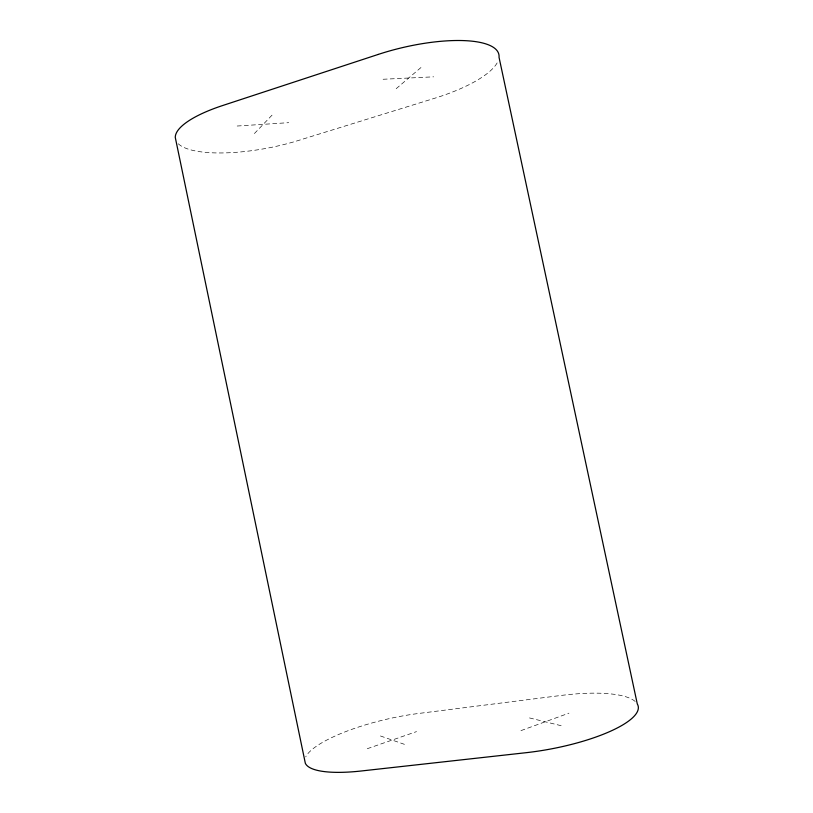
<?xml version="1.0" encoding="UTF-8"?>
<svg xmlns="http://www.w3.org/2000/svg" width="813" height="813" viewBox="0 0 813 813"><rect width="100%" height="100%" fill="white"/><g stroke="black" fill="none" stroke-linecap="round" stroke-linejoin="round"><path stroke-width="0.61" stroke-dasharray="4.07 3.05" d="M254.418 133.525L272.446 114.724M396.195 88.678L421.734 66.879M520.981 730.613L568.917 713.174M367.293 748.692L416.5 731.619M237.193 126.025L288.706 122.672M383.116 79.257L433.644 76.829M529.517 717.94L561.692 725.826M380.454 735.978L404.407 744.332M178.321 143.799A88.485 26.199 -10.7 0 0 298.31 140.507L434.772 98.221A92.591 28.668 -13.3 0 0 497.963 61.29M635.177 701.467A93.647 25.63 -10.7 0 0 561.671 695.379L418.604 713.468A89.45 23.394 -13 0 0 305.739 756.873"/><path stroke-width="1.22" d="M378.177 54.441L222.538 105.568A88.485 26.199 -10.7 0 0 175.273 137.417L305.322 763.234A89.45 23.394 -13 0 0 361.45 770.968L525.991 752.706A93.647 25.63 -10.7 0 0 637.29 703.946L499.03 57.245A92.591 28.668 -13.3 0 0 378.177 54.441"/></g></svg>
